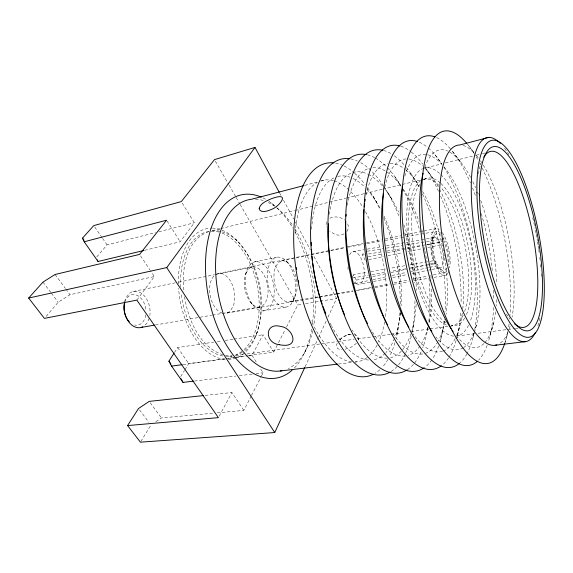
<?xml version="1.0" encoding="UTF-8"?>
<svg xmlns="http://www.w3.org/2000/svg" width="573" height="573" viewBox="0 0 573 573"><rect width="100%" height="100%" fill="white"/><g stroke="black" fill="none" stroke-linecap="round" stroke-linejoin="round"><path stroke-width="0.43" stroke-dasharray="2.87 2.15" d="M348.012 269.554L348.105 266.058M448.193 262.126L447.628 253.073L444.483 242.343L444.956 240.939C448.057 248.51 449.719 256.847 448.845 265.034M396.974 334.725L398.579 324.827M399.252 320.379L400.412 313.209M358.218 340.176C359.006 337.69 357.115 335.176 354.708 334.603M412.016 332.684L413.885 322.642M364.077 276.566L362.967 280.791L361.047 283.513A16.674 7.592 79.3 0 1 354.336 282.002M427.394 330.6L428.103 327.197M428.991 322.957L429.528 320.407M442.929 329.461L440.085 341.658A112.458 46.076 79.3 0 0 444.39 319.068M459.489 327.226L456.581 338.765A113.841 44.544 79.3 0 0 460.749 311.404M473.026 337.476L474.158 333.3M474.387 332.462L476.428 324.941M256.503 334.002C267.792 302.071 259.712 263.243 235.618 239.185M490.065 335.32L493.768 322.592M326.503 221.887L326.116 224.308L326.725 227.08M505.049 342.296L508.043 332.533M446.997 270.857C443.459 275.857 438.044 269.396 436.619 265.829L437.127 264.325L434.671 263.021L427.816 264.518M425.975 265.299L435.623 263.63L436.132 262.126C433.317 253.775 431.376 244.162 434.549 235.639M443.538 240.187L444.011 238.783L443.373 237.473M245.796 273.514L248.46 269.16A20.363 11.489 79.3 0 1 262.785 273.02A20.363 11.489 79.3 0 1 267.512 297.079L265.628 302.343L262.613 305.832A20.363 11.489 79.3 0 1 248.002 298.268A20.363 11.489 79.3 0 1 245.803 273.529L247.099 269.747M463.213 315.408L459.868 321.009L455.886 324.576L451.331 326.023L454.475 325.593M464.624 311.44C471.479 289.587 468.728 265.987 464.689 243.847C460.155 223.964 454.017 203.573 440.981 187.486M149.216 318.323L146.917 323.208L144.059 326.023M448.086 272.805L448.996 270.585M293.032 301.319L294.3 298.282A25.377 13.616 79.3 0 0 281.372 257.685L278.929 257.098A25.398 13.623 79.3 0 0 267.419 277.046L267.734 281.501A25.377 13.616 79.3 0 0 277.454 303.697A25.377 13.616 79.3 0 0 291.421 303.79L294.844 297.215L296.621 291.85A20.843 11.095 79.3 0 0 285.261 261.302M257.399 331.803L253.968 339.517L249.62 345.999L244.506 350.963M354.315 282.747A22.046 9.963 79.3 0 0 354.823 283.549L356.349 280.118A16.667 7.535 79.3 0 1 353.534 274.668L367.386 272.261M352.295 277.404L353.527 274.668M365.144 260.357A16.667 7.535 79.3 0 0 362.437 254.985L363.884 251.791M305.115 366.72L318.237 338.278M318.609 337.461L326.481 320.4M327.978 317.148L336.602 298.461L312.801 254.405M337.311 343.019C334.618 346.429 338.113 350.432 341.959 349.602M304.435 353.018L306.992 347.832M217.282 412.839L243.847 410.404L251.06 396.308M251.461 395.528L261.08 376.726M261.481 375.945L263.086 372.808L260.307 368.418M248.89 355.461L273.679 352.109L278.091 343.478M278.492 342.69L284.917 330.141M286.521 327.004L297.759 305.037L302.078 304.306M219.244 416.077L231.907 392.541L243.847 410.404M248.438 355.726L251.977 355.246L263.014 334.725L273.679 352.109M446.926 268.042C443.724 274.431 436.619 266.889 434.671 263.021M432.099 239.664C432.916 236.097 437.321 230.668 440.544 235.181M140.886 441.425L150.964 425.03M180.739 376.554L184.485 370.459M184.95 369.7L188.696 363.604L224.988 358.691M174.443 352.567L177.659 347.553L213.736 342.131M346.909 231.471C348.857 228.892 348.742 225.168 346.952 222.539M294.844 297.215L291.965 300.739A20.843 11.095 79.3 0 1 274.847 284.523A20.85 11.102 79.3 0 1 275.348 267.548L277.884 263.129A20.85 11.102 79.3 0 1 285.268 261.281M136.847 300.116L154.366 276.537L150.42 270.635M144.747 250.279L180.201 241.763L194.311 222.761L181.784 202.333M46.148 316.375L58.195 302.222L70.028 294.694L154.366 276.537M96.773 256.926L107.044 244.872L155.433 232.609M356.463 343.306L351.242 347.159L344.853 349.301M339.853 339.588C342.969 336.215 347.517 334.281 352.101 334.224M420.847 180.524C412.338 187.378 410.676 199.024 409.115 209.174C407.453 226.693 409.179 244.349 412.617 261.56C416.285 278.027 421.484 294.307 430.072 308.911C434.678 315.479 439.742 323.487 448.022 325.485M339.796 339.782L344.187 336.466L349.229 334.525M427.859 247.493L440.845 244.836L442.055 244.005M155.87 421.721L161.486 417.939L213.736 413.162M407.131 247.787L439.828 242.551L441.683 241.362M242.25 352.28L238.54 354.415L235.36 355.196M344.137 233.87L341.472 234.858L338.507 235.095A12.14 9.87 35.1 0 1 335.384 234.579L329.776 231.363M329.847 218.249C334.589 215.885 340.634 216.845 344.731 220.089M423.139 179.657L425.445 178.819L430.33 179.406L435.394 182.135L439.169 185.623M208.722 231.664C185.129 240.123 181.77 270.528 183.747 292.187M440.623 233.232C439.233 231.27 436.003 230.396 434.57 232.81A21.165 7.413 80.7 0 0 432.551 238.497C431.376 246.949 432.765 255.644 435.623 263.63M304.822 185.351L316.919 182.2M321.238 181.068L325.564 179.943M158.886 231.736L194.311 222.761M426.355 167.703L441.876 163.814M445.321 162.947L475.497 155.383M476.364 155.168L481.535 153.872M482.394 153.65L484.98 153.005M232.172 355.976L229.58 356.334M219.853 228.785L211.179 230.89L217.84 230.783L221.164 231.642M220.72 228.57L294.458 210.649M295.324 210.441L345.634 198.215M346.5 198L363.855 193.789M364.722 193.574L382.069 189.362M382.936 189.147L420.238 180.087M423.712 179.242L428.518 178.074M356.349 280.118L368.46 277.482M372.787 276.537L386.625 273.522M390.944 272.576L406.4 269.203M410.683 268.264L426.964 264.705M354.823 283.549L369.492 280.376M372.944 279.631L387.613 276.458M391.925 275.527L406.544 272.354M410.841 271.423L428.89 267.512M429.75 267.319L436.619 265.829M254.734 261.847L276.551 257.27M218.041 273.529L310.595 254.426M311.476 254.247L345.626 247.192M346.507 247.013L363.146 243.575M366.648 242.859L381.539 239.779M385.042 239.056L400.806 235.804M404.309 235.08L435.838 228.577M133.237 291.485L175.173 282.84M178.669 282.124L214.481 274.739M215.355 274.56L252.048 267.004M281.336 260.973L295.274 258.101M296.148 257.922L344.939 247.873M348.427 247.156L363.275 244.327M368.296 256.79L382.986 253.746M387.312 252.851L404.595 249.269M407.167 248.739L421.771 245.724M426.921 244.664L443.237 241.297M407.962 251.561L421.807 248.732M368.647 259.633L383.523 256.575M387.9 255.68L401.902 252.8M370 282.188L359.858 284.201M373.496 281.472L388.365 278.421M392.741 277.525L406.737 274.653M411.98 273.572L427.73 270.341M428.604 270.162L431.225 269.625M432.099 269.446L439.971 267.827L437.894 267.197M347.653 334.847L350.203 334.353M371.333 287.481L356.492 290.267M374.828 286.779L389.683 283.785M394.052 282.904L408.033 280.082M413.276 279.022L428.124 276.028M433.367 274.968L444.727 272.676M352.911 251.712L363.733 249.764M366.777 243.704L381.654 241.068M385.156 240.452L400.04 237.809M400.914 237.659L420.174 234.242M421.048 234.092L436.798 231.299M404.746 265.743L390.757 268.193M409.996 264.826L429.249 261.46M430.122 261.309L433.625 260.701L436.132 262.126M367.229 249.155L382.105 246.576M386.481 245.817L420.603 239.908M421.477 239.758L434.599 237.48M370.846 271.659L386.431 268.945M405.784 268.801L390.893 271.373M410.175 268.035L425.094 265.457M155.426 324.97L211.616 315.257M212.497 315.1L260.779 306.756M352.846 277.941L368.41 275.255M371.87 274.66L386.567 272.125M290.203 301.67L335.563 293.87M336.43 293.72L353.004 290.869M226.815 313.094L318.567 297.272M319.448 297.122L336.208 294.228M337.089 294.078L352.975 291.335M356.499 290.726L371.497 288.14M375.029 287.531L390.027 284.946M393.551 284.337L408.549 281.751M413.842 280.834L427.959 278.399M434.133 277.339L445.608 275.355M263.014 310.917L287.36 306.791M305.531 303.719L319.34 301.384M320.2 301.233L336.602 298.461M367.343 251.225L382.907 248.696M386.367 248.13L402.798 245.459M406.307 244.893L425.596 241.763M426.477 241.627L444.011 238.783M362.437 254.985L364.192 254.699M368.568 253.997L383.437 251.597M386.94 251.038L406.25 247.93M217.253 341.601L221.658 340.942M225.175 340.412L233.096 339.223M233.977 339.087L263.014 334.725M235.625 355.511L243.582 354.422M247.121 353.942L337.289 341.615M338.17 341.494L354.085 339.316M357.624 338.829L390.328 334.36M391.216 334.238L429.227 329.045M430.108 328.923L447.792 326.503M225.877 358.576L233.841 357.495M234.729 357.38L245.351 355.94M183.066 364.557L224.587 358.949M228.118 358.469L235.188 357.516M236.076 357.394L247.557 355.84M456.882 336.036L474.609 333.744M478.147 333.285L514.482 328.587M515.371 328.472L518.028 328.128M194.476 381.038L235.818 376.081M239.335 375.659L252.528 374.076M256.045 373.653L263.086 372.808M338.349 364.034L351.55 362.458M355.074 362.036L356.836 361.821M205.227 395.391L231.907 392.541M225.354 355.661L232.086 355.998A63.331 38.155 79.3 0 1 226.192 356.413M257.17 261.66L259.676 262.212A24.94 13.974 79.3 0 1 272.598 302.078L269.604 307.529A24.94 13.974 79.3 0 1 255.293 307.529A24.94 13.974 79.3 0 1 245.509 285.769L245.223 281.386A24.961 13.988 79.3 0 1 257.17 261.653M221.987 231.857L224.566 232.531L231.155 236.012L237.423 241.083M222.961 354.895C199.132 346.55 188.188 319.591 184.456 296.449M441.31 269.783L439.276 267.741L437.127 264.325M271.874 203.479L275.176 206.473M286.178 260.994L289.2 263.981M250.645 302.351L253.065 305.173M468.986 146.086L474.329 152.812M476.464 155.505L478.068 157.518A101.772 32.804 79.3 0 0 476.385 155.419M460.549 161.88L451.81 150.527A116.706 41.199 79.3 0 1 470.44 182.959M42.989 282.095L50.854 292.509M51.377 293.204L58.195 302.222M139.54 409.91L148.887 422.28M435.036 154.853L441.869 164.021M55.044 274.496L65.379 288.427M65.895 289.121L70.028 294.694M150.226 402.762L161.486 417.939M426.384 169.157L433.36 178.891M94.76 227.008L102.13 237.723M102.624 238.44L107.044 244.872M177.659 347.553L188.696 363.604M410.54 173.11L417.194 182.801M140.557 255.887L149.925 269.897M395.048 176.978L400.907 185.874M167.051 220.97L180.201 241.763M251.977 355.246L257.069 363.296M387.57 192.392L392.555 200.378M372.865 195.923L377.557 203.881M215.348 161.178L228.641 184.377M229.085 185.151L235.732 196.754M236.176 197.527L239.722 203.716M240.159 204.489L297.759 305.037M279.645 193.044L280.92 195.4M283.477 200.12L293.677 219.001M295.374 222.152L310.251 249.685M440.845 244.836L442.865 252.22L443.423 257.334M436.569 137.563A116.706 41.199 79.3 0 1 451.23 149.825M472.496 187.908A116.706 41.199 79.3 0 1 475.597 196.045M481.291 213.6A116.706 41.199 79.3 0 1 492.286 270.47M493.611 290.26A116.706 41.199 79.3 0 1 493.733 299.851M493.546 307.536A116.706 41.199 79.3 0 1 488.21 342.181M487.136 345.347A116.706 41.199 79.3 0 1 478.641 360.095M483.934 343.564A100.49 34.409 79.3 0 1 456.774 336.523M424.829 167.252A100.49 34.409 79.3 0 1 447.685 151.071M449.812 152.146A100.49 34.409 79.3 0 1 470.705 177.594M472.789 181.67A100.49 34.409 79.3 0 1 475.611 187.715M477.646 192.499A100.49 34.409 79.3 0 1 478.305 194.125M480.711 200.443A100.49 34.409 79.3 0 1 496.741 283.614M496.669 299.658A100.49 34.409 79.3 0 1 496.268 305.867M495.645 311.834A100.49 34.409 79.3 0 1 484.543 342.941M467.303 143.981A118.196 39.372 79.3 0 1 475.196 155.19M476.127 156.737A118.196 39.372 79.3 0 1 478.161 160.282M479.766 163.262A118.196 39.372 79.3 0 1 480.561 164.795M482.129 167.932A118.196 39.372 79.3 0 1 509.977 315.336M509.075 323.895A118.196 39.372 79.3 0 1 508.43 328.2M507.836 331.502A118.196 39.372 79.3 0 1 505.078 342.439M453.623 336.143A85.563 30.942 79.3 0 1 410.483 256.776A85.563 30.942 79.3 0 1 422.588 168.663M423.325 168.362A85.563 30.942 79.3 0 1 440.236 174.006M440.881 174.622A85.563 30.942 79.3 0 1 471.135 244.535A85.563 30.942 79.3 0 1 469.91 322.191M468.528 325.306A85.563 30.942 79.3 0 1 456.76 336.043M464.674 318.051A74.934 27.067 79.3 0 1 451.195 325.299M445.73 322.742A74.934 27.067 79.3 0 1 415.103 256.847A74.934 27.067 79.3 0 1 419.522 184.32M423.999 179.721A74.934 27.067 79.3 0 1 440.315 182.966M440.952 183.546A74.934 27.067 79.3 0 1 468.191 246.218A74.934 27.067 79.3 0 1 466.229 315.057M442.514 351.299A98.012 37.352 79.3 0 1 413.133 333.93M384.705 187.414A98.012 37.352 79.3 0 1 406.307 158.907M408.793 158.993A98.012 37.352 79.3 0 1 422.401 165.948M424.894 168.319A98.012 37.352 79.3 0 1 438.309 187.013M439.606 189.405A98.012 37.352 79.3 0 1 462.74 309.076M462.239 313.324A98.012 37.352 79.3 0 1 456.051 336.881M455.241 338.564A98.012 37.352 79.3 0 1 443.287 351.027M419.307 142.219A115.252 42.918 79.3 0 1 427.207 147.111M428.418 148.121A115.252 42.918 79.3 0 1 442.098 164.358M443.953 167.273A115.252 42.918 79.3 0 1 474.773 329.289M474.129 332.655A115.252 42.918 79.3 0 1 467.353 352.997M466.945 353.763A115.252 42.918 79.3 0 1 460.248 362.645M400.842 146.194A113.841 44.544 79.3 0 1 410.605 151.508M411.228 151.995A113.841 44.544 79.3 0 1 422.824 164.172M424.872 166.965A113.841 44.544 79.3 0 1 438.51 191.267M440.608 196.059A113.841 44.544 79.3 0 1 461.079 303.504M456.122 340.469A113.841 44.544 79.3 0 1 449.024 357.208M448.566 357.91A113.841 44.544 79.3 0 1 440.881 366.118M262.943 197.907A93.277 52.05 79.3 0 1 268.2 200.879M268.938 201.367A93.277 52.05 79.3 0 1 276.501 207.397M277.153 208.013A93.277 52.05 79.3 0 1 292.889 228.24M295.109 232.144A93.277 52.05 79.3 0 1 312.392 324.196M311.64 329.181A93.277 52.05 79.3 0 1 294.493 367.909M145.771 314.921A15.492 10.787 79.3 0 1 134.827 325.077M124.85 302.186A15.492 10.787 79.3 0 1 125.745 299.973L128.352 296.542A15.492 10.787 79.3 0 1 145.879 309.735M124.635 301.735A18.429 12.785 79.3 0 1 126.089 297.666L129.197 293.591A18.429 12.785 79.3 0 1 143.981 295.475A18.429 12.785 79.3 0 1 149.832 315.458M222.739 356.005A63.331 38.155 79.3 0 1 181.19 292.688M180.753 287.309A63.331 38.155 79.3 0 1 208.722 231.485M211.208 231.22A63.331 38.155 79.3 0 1 220.469 232.509M222.145 233.104A63.331 38.155 79.3 0 1 257.678 288.312A63.331 38.155 79.3 0 1 242.572 350.898M241.956 351.378A63.331 38.155 79.3 0 1 236.047 354.759M349.652 254.82A16.674 7.592 79.3 0 1 359.608 255.773A16.674 7.592 79.3 0 1 364.091 276.537M235.904 358.096A66.468 40.06 79.3 0 1 228.369 359.586M225.175 359.493A66.468 40.06 79.3 0 1 178.611 288.269M178.418 283.9A66.468 40.06 79.3 0 1 211.53 228.133M212.418 228.14A66.468 40.06 79.3 0 1 219.781 229.365M222.131 230.196A66.468 40.06 79.3 0 1 260.206 294.364A66.468 40.06 79.3 0 1 236.721 357.781M433.625 260.694A15.407 5.658 79.3 0 1 431.512 253.094A15.392 5.651 79.3 0 1 430.96 245.373L431.161 243.153A15.507 5.694 79.3 0 1 432.816 238.497L433.654 237.766A15.392 5.651 79.3 0 1 436.676 238.304A15.407 5.658 79.3 0 1 439.828 242.558M367.365 154.803A111.105 47.523 79.3 0 1 374.627 157.618M375.408 158.055A111.105 47.523 79.3 0 1 386.968 167.266M387.52 167.839A111.105 47.523 79.3 0 1 401.229 186.44M402.59 188.789A111.105 47.523 79.3 0 1 419.83 230.683M424.092 247.357A111.105 47.523 79.3 0 1 424.636 249.878M424.808 250.716A111.105 47.523 79.3 0 1 426.699 260.88M428.969 278.421A111.105 47.523 79.3 0 1 428.583 323.029M427.967 327.29A111.105 47.523 79.3 0 1 422.709 347.897M421.091 351.872A111.105 47.523 79.3 0 1 414.508 363.038M413.42 364.349A111.105 47.523 79.3 0 1 407.181 369.814M387.348 358.125A94.516 41.184 79.3 0 1 352.323 330.077M329.504 214.273A94.516 41.184 79.3 0 1 352.001 172.824M352.775 172.566A94.516 41.184 79.3 0 1 367.787 174.135M368.532 174.507A94.516 41.184 79.3 0 1 382.728 186.34M384.884 188.968A94.516 41.184 79.3 0 1 398.572 211.974M403.872 224.824A94.516 41.184 79.3 0 1 416.349 290.382M416.148 304.292A94.516 41.184 79.3 0 1 411.958 330.528M410.934 333.787A94.516 41.184 79.3 0 1 401.809 350.583M401.186 351.263A94.516 41.184 79.3 0 1 390.535 357.688M350.726 158.907A109.794 48.891 79.3 0 1 357.437 161.027M360.639 162.653A109.794 48.891 79.3 0 1 383.33 185.609M383.81 186.34A109.794 48.891 79.3 0 1 399.009 216.308M404.739 232.91A109.794 48.891 79.3 0 1 414.2 282.754M414.945 300.911A109.794 48.891 79.3 0 1 412.173 331.874M411.235 336.301A109.794 48.891 79.3 0 1 405.713 353.018M405.362 353.777A109.794 48.891 79.3 0 1 390.915 371.598M368.511 360.037A93.406 42.323 79.3 0 1 331.81 326.316M331.409 325.557A93.406 42.323 79.3 0 1 329.461 321.675M311.583 229.257A93.406 42.323 79.3 0 1 333.773 177.959M337.705 176.484A93.406 42.323 79.3 0 1 350.003 177.193M353.061 178.468A93.406 42.323 79.3 0 1 364.75 187.092M366.999 189.441A93.406 42.323 79.3 0 1 380.895 209.804M384.01 216.071A93.406 42.323 79.3 0 1 401.093 305.803M400.548 312.414A93.406 42.323 79.3 0 1 394.833 337.561M394.503 338.385A93.406 42.323 79.3 0 1 385.958 352.553M385.314 353.226A93.406 42.323 79.3 0 1 372.708 359.923M222.532 313.18A20.291 12.205 79.3 0 1 210.398 296.678A20.291 12.205 79.3 0 1 214.216 275.713M216.042 274.324A20.291 12.205 79.3 0 1 231.019 282.066A20.291 12.205 79.3 0 1 233.211 306.168L230.511 310.659A20.291 12.205 79.3 0 1 224.731 313.445M444.111 275.606A23.937 8.702 79.3 0 1 431.218 248.718A23.937 8.702 79.3 0 1 438.99 229.207M442.299 232.552A23.937 8.702 79.3 0 1 449.977 257.213A24.023 8.731 79.3 0 1 449.655 267.827M255.458 199.168A87.096 48.068 79.3 0 1 263.58 200.665M268.207 202.52A87.096 48.068 79.3 0 1 274.274 206.051M276.501 207.67A87.096 48.068 79.3 0 1 293.118 226.049M295.016 229.014A87.096 48.068 79.3 0 1 313.703 325.564M312.693 330.743A87.096 48.068 79.3 0 1 288.298 368.589M366.727 357.745A92.325 43.398 79.3 0 1 355.138 361.978M351.657 361.878A92.325 43.398 79.3 0 1 310.931 320.228M295.167 232.96A92.325 43.398 79.3 0 1 317.485 182.379M320.594 181.011A92.325 43.398 79.3 0 1 333.264 180.653M334.038 180.867A92.325 43.398 79.3 0 1 362.874 207.304M365.431 211.645A92.325 43.398 79.3 0 1 385.357 317.385M384.648 321.84A92.325 43.398 79.3 0 1 378.624 342.009M377.127 345.061A92.325 43.398 79.3 0 1 367.372 357.258M422.645 353.942A96.816 38.706 79.3 0 1 391.853 331.989M366.061 195.049A96.816 38.706 79.3 0 1 387.692 163.506M390.227 163.291A96.816 38.706 79.3 0 1 405.319 169.572M405.963 170.102A96.816 38.706 79.3 0 1 419.522 186.289M422.695 191.568A96.816 38.706 79.3 0 1 446.152 314.018M445.02 320.873A96.816 38.706 79.3 0 1 438.431 340.713M437.987 341.515A96.816 38.706 79.3 0 1 424.314 353.62M383.509 150.434A112.458 46.076 79.3 0 1 392.863 154.76M394.374 155.813A112.458 46.076 79.3 0 1 405.842 166.901M406.372 167.552A112.458 46.076 79.3 0 1 419.5 188.023M422.523 194.111A112.458 46.076 79.3 0 1 444.985 312.013M438.71 345.913A112.458 46.076 79.3 0 1 432.329 359.135M431.849 359.83A112.458 46.076 79.3 0 1 424.464 367.551M405.598 355.983A95.655 39.981 79.3 0 1 370.924 329.568M347.403 205.299A95.655 39.981 79.3 0 1 369.399 168.218M372.851 167.624A95.655 39.981 79.3 0 1 385.092 170.854M387.269 172.215A95.655 39.981 79.3 0 1 400.878 185.91M403.299 189.341A95.655 39.981 79.3 0 1 419.056 221.572M421.771 229.687A95.655 39.981 79.3 0 1 423.261 234.679M430.882 275.355A95.655 39.981 79.3 0 1 431.24 279.674M431.705 289.064A95.655 39.981 79.3 0 1 428.984 323.136M427.945 327.52A95.655 39.981 79.3 0 1 420.589 345.147M420.095 345.877A95.655 39.981 79.3 0 1 408.162 355.425M463.235 347.811A99.236 35.92 79.3 0 1 436.046 337.039M404.789 176.133A99.236 35.92 79.3 0 1 426.864 154.631M427.68 154.81A99.236 35.92 79.3 0 1 441.647 164.122M443.946 166.729A99.236 35.92 79.3 0 1 474.945 330.055M473.814 333.192A99.236 35.92 79.3 0 1 463.929 347.36M335.628 163.147A108.505 50.18 79.3 0 1 343.399 165.669M344.151 166.034A108.505 50.18 79.3 0 1 354.014 172.674M354.68 173.254A108.505 50.18 79.3 0 1 365.073 184.463M367.572 187.829A108.505 50.18 79.3 0 1 379.906 209.116M383.781 217.876A108.505 50.18 79.3 0 1 400.205 304.077M399.89 312.758A108.505 50.18 79.3 0 1 396.144 338.314M394.969 342.647A108.505 50.18 79.3 0 1 389.611 356.392M387.993 359.378A108.505 50.18 79.3 0 1 382.313 367.272M379.792 369.8A108.505 50.18 79.3 0 1 375.029 373.345M463.063 145.449A101.772 32.804 79.3 0 1 474.115 152.884M480.432 160.769A101.772 32.804 79.3 0 1 481.37 162.159M483.232 165.088A101.772 32.804 79.3 0 1 512.126 317.019M510.049 326.216A101.772 32.804 79.3 0 1 509.053 329.346M507.793 332.641A101.772 32.804 79.3 0 1 499.119 343.893M509.97 319.082A89.531 25.921 79.3 0 1 508.853 317.657M507.735 316.117A89.531 25.921 79.3 0 1 506.446 314.212M478.455 173.848A89.531 25.921 79.3 0 1 481.284 162.352M504.605 148.35A103.842 30.111 79.3 0 1 508.881 154.581M532.711 217.84A103.842 30.111 79.3 0 1 535.046 228.355M535.397 230.067A103.842 30.111 79.3 0 1 536.049 233.412M536.206 234.25A103.842 30.111 79.3 0 1 537.41 240.982M537.553 241.827A103.842 30.111 79.3 0 1 538.09 245.18M538.226 246.061A103.842 30.111 79.3 0 1 538.627 248.711M538.756 249.599A103.842 30.111 79.3 0 1 539.358 254.018M539.795 257.535A103.842 30.111 79.3 0 1 540.095 260.149M540.554 264.482A103.842 30.111 79.3 0 1 540.79 267.075M541.32 273.901A103.842 30.111 79.3 0 1 541.478 276.408M539.702 318.151A103.842 30.111 79.3 0 1 537.71 326.366M443.495 257.442A15.507 5.694 79.3 0 1 440.021 267.992M448.072 272.855A24.023 8.731 79.3 0 1 444.089 275.649"/><path stroke-width="0.86" d="M504.799 343.105L504.297 344.738A118.196 39.372 79.3 0 1 427.257 253.531A118.196 39.372 79.3 0 1 466.744 143.307M203.451 395.585L149.202 401.387L138.501 408.535L127.564 425.581L140.428 442.17L274.754 432.536L304.743 367.529M193.595 381.145L183.045 382.413L171.585 366.111L168.92 361.155L173.977 353.283M127.564 425.581L218.399 417.645L136.847 300.116L44.422 318.395L28.65 298.053L166.75 267.577L254.999 147.411L279.223 192.256M28.65 298.053L42.989 282.095L55.044 274.496L139.568 254.412L166.578 220.225L84.195 241.777L82.519 238.11L93.779 225.583L181.319 201.581L214.467 159.631L254.999 147.411M303.962 185.573L251.246 199.311A87.096 48.068 79.3 0 0 217.962 292.552A87.096 48.068 79.3 0 0 281.909 370.717M489.027 137.348L459.689 144.99A101.772 32.804 79.3 0 0 444.319 250.193A101.772 32.804 79.3 0 0 496.82 344.896M84.195 241.777L98.047 261.489L143.88 250.487M141.381 327.398L154.545 325.12M171.585 366.111L182.185 364.679M280.247 370.996L337.468 364.142M495.215 345.247L525.513 341.623M279.323 344.667C264.554 343.32 264.289 321.761 280.834 326.488C292.402 327.713 300.016 346.844 283.012 345.233A14.282 8.76 21.5 0 1 279.323 344.631M82.519 238.11L84.038 240.273M168.92 361.155L170.897 363.97M166.75 267.577L274.754 432.536M181.061 378.774L183.045 382.413M97.31 259.934L98.047 261.489M477.459 361.226A116.706 41.199 79.3 0 1 407.346 258.437A116.706 41.199 79.3 0 1 434.893 136.868M453.114 331.803A100.49 34.409 79.3 0 1 452.097 330.342M451.073 328.809A100.49 34.409 79.3 0 1 423.053 173.282M459.625 363.196A115.252 42.918 79.3 0 1 387.792 262.133A115.252 42.918 79.3 0 1 417.567 141.56M408.857 327.355A98.012 37.352 79.3 0 1 383.545 193.287M440.881 366.118A113.841 44.544 79.3 0 1 368.554 264.568A113.841 44.544 79.3 0 1 400.033 145.95M292.123 370.201A93.277 52.05 79.3 0 1 208.006 294.228A93.277 52.05 79.3 0 1 261.288 197.155M142.77 326.846A18.415 12.785 79.3 0 1 129.025 322.212A18.415 12.785 79.3 0 1 124.341 303.253M129.319 321.847A15.492 10.787 79.3 0 1 124.62 302.981M535.196 332.784A103.842 30.111 79.3 0 1 476.636 243.324A103.842 30.111 79.3 0 1 500.344 143.429M407.181 369.814A111.105 47.523 79.3 0 1 332.225 272.447A111.105 47.523 79.3 0 1 366.512 154.617M390.156 372.049A109.794 48.891 79.3 0 1 314.699 275.771A109.794 48.891 79.3 0 1 349.845 158.764M325.815 313.546A93.406 42.323 79.3 0 1 323.072 306.476M322.205 304.048A93.406 42.323 79.3 0 1 312.758 263.351M312.435 260.701A93.406 42.323 79.3 0 1 311.991 256.289M311.776 253.653A93.406 42.323 79.3 0 1 311.49 249.291M311.34 245.853A93.406 42.323 79.3 0 1 311.254 242.264M344.652 314.971A94.516 41.184 79.3 0 1 328.537 223.685M387.513 324.762A96.816 38.706 79.3 0 1 363.955 209.546M364.206 206.982A96.816 38.706 79.3 0 1 364.607 203.644M364.965 201.13A96.816 38.706 79.3 0 1 365.252 199.347M423.827 367.988A112.458 46.076 79.3 0 1 350.232 269.038A112.458 46.076 79.3 0 1 382.671 150.233M367.501 323.459A95.655 39.981 79.3 0 1 366.011 320.565M365.28 319.075A95.655 39.981 79.3 0 1 345.705 221.558M346.056 216.236A95.655 39.981 79.3 0 1 346.207 214.495M431.849 331.402A99.236 35.92 79.3 0 1 402.439 186.261M373.453 374.212A108.505 50.18 79.3 0 1 297.53 278.507A108.505 50.18 79.3 0 1 333.995 162.904M298.748 282.417A92.325 43.398 79.3 0 1 298.397 280.677M296.485 269.281A92.325 43.398 79.3 0 1 296.248 267.534M483.748 157.095A89.531 25.921 79.3 0 1 533.105 235.825A89.531 25.921 79.3 0 1 514.611 323.917M259.168 208.257C259.283 212.483 265.141 211.709 267.892 210.764A14.375 6.761 -33.7 0 0 271.208 209.446C278.149 207.627 290.719 192.607 274.546 197.664A14.447 3.982 -24.6 0 0 271.222 198.788C266.66 200.844 260.801 203.057 259.168 208.257M476.915 192.729A100.168 28.621 79.3 0 0 528.786 337.261A100.168 28.621 79.3 0 0 526.143 186.304A100.168 28.621 79.3 0 0 476.915 192.729M479.479 195.078A93.686 26.745 79.3 0 0 527.805 330.829A93.686 26.745 79.3 0 0 525.685 190.172A93.686 26.745 79.3 0 0 479.479 195.078"/></g></svg>
